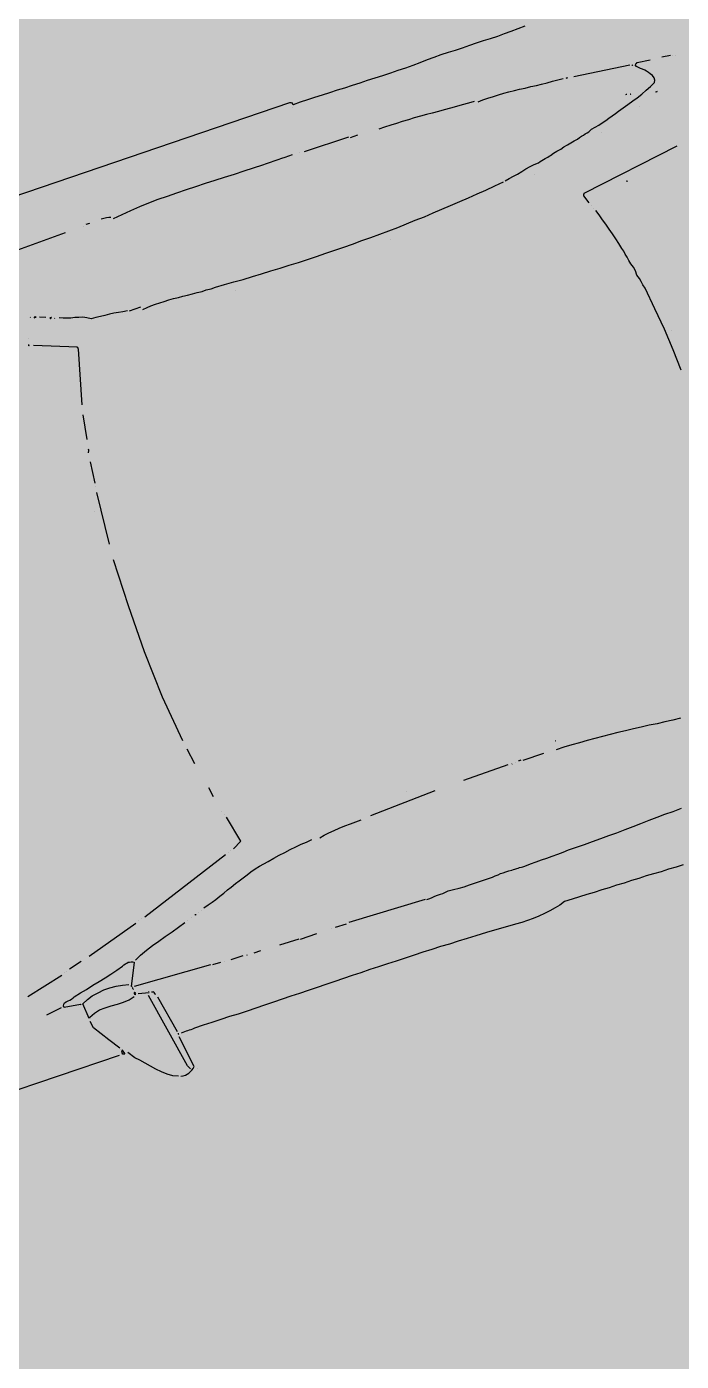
# Model space of a CAD drawing. Header units: metres. Extents: x -45 to 1930, y -347 to 488.
# Drawn here: x 285.121 to 286.529, y -16.517 to -13.645 of the extents above; entities that cross this region are included whole.
import ezdxf

# ---------------------------------------------------------------- set-up
doc = ezdxf.new("R2010")
doc.units = ezdxf.units.M
doc.layers.add('srafa pozemek', color=60, linetype='Continuous')

# ---------------------------------------------------------------- blocks, each defined once
blk = doc.blocks.new('BMW8-PUD')
for p, q in [((1.9951, 0.9355), (2.8598, 0.9465)), ((2.8598, 0.9465), (2.8614, 0.9457)), ((2.8607, 0.9343), (2.8607, 0.9343)), ((2.8614, 0.9457), (2.8631, 0.9441)), ((2.8631, 0.9441), (2.8639, 0.9417)), ((2.8639, 0.9417), (2.8656, 0.9401)), ((2.8656, 0.9401), (2.8818, 0.9402)), ((2.8818, 0.9402), (2.8981, 0.9404)), ((2.8981, 0.9404), (2.9144, 0.9405)), ((2.9144, 0.9405), (2.9315, 0.9398)), ((2.9315, 0.9398), (2.9478, 0.94)), ((2.9478, 0.94), (2.9649, 0.9401)), ((2.9649, 0.9401), (2.982, 0.9395)), ((2.982, 0.9395), (2.9991, 0.9396)), ((2.9991, 0.9396), (3.0162, 0.9398)), ((3.0162, 0.9398), (3.0333, 0.94)), ((3.0333, 0.94), (3.0504, 0.9393)), ((3.0504, 0.9393), (3.0675, 0.9394)), ((3.0675, 0.9394), (3.0855, 0.9396)), ((3.0855, 0.9396), (3.1025, 0.9397)), ((3.1025, 0.9397), (3.1197, 0.9399)), ((3.1197, 0.9399), (3.1367, 0.94)), ((3.1367, 0.94), (3.153, 0.941)), ((3.153, 0.941), (3.1693, 0.942)), ((3.1693, 0.942), (3.1848, 0.9421)), ((3.1848, 0.9421), (3.2011, 0.9431)), ((3.2011, 0.9431), (3.2173, 0.9432)), ((3.2173, 0.9432), (3.2328, 0.9425)), ((3.2328, 0.9425), (3.2491, 0.9427)), ((3.2491, 0.9427), (3.2654, 0.9428)), ((3.2654, 0.9428), (3.2809, 0.943)), ((3.2809, 0.943), (3.2971, 0.9431)), ((3.2971, 0.9431), (3.3126, 0.9425)), ((3.3126, 0.9425), (3.3289, 0.9426)), ((3.3289, 0.9426), (3.3444, 0.9436)), ((3.3444, 0.9436), (3.3599, 0.9437)), ((3.3599, 0.9437), (3.3761, 0.9447)), ((3.3761, 0.9447), (3.3916, 0.9456)), ((2.3616, 0.8337), (2.3697, 0.8338)), ((2.4015, 0.8333), (2.3958, 0.834)), ((2.4072, 0.8333), (2.4015, 0.8333)), ((2.4121, 0.8325), (2.4072, 0.8333)), ((2.4618, 0.8322), (2.4829, 0.834)), ((2.4829, 0.834), (2.5041, 0.8358)), ((2.5041, 0.8358), (2.5252, 0.8368)), ((2.5252, 0.8368), (2.5464, 0.837)), ((2.5464, 0.837), (2.5676, 0.8372)), ((2.5676, 0.8372), (2.5896, 0.8374)), ((2.5896, 0.8374), (2.6108, 0.8376)), ((2.6108, 0.8376), (2.6327, 0.8378)), ((2.6327, 0.8378), (2.6547, 0.8372)), ((2.6547, 0.8372), (2.6759, 0.8374)), ((2.6759, 0.8374), (2.6979, 0.8367)), ((2.6979, 0.8367), (2.7199, 0.8369)), ((2.7199, 0.8369), (2.7411, 0.8371)), ((2.7411, 0.8371), (2.7622, 0.8373)), ((2.7622, 0.8373), (2.7712, 0.8374)), ((2.7712, 0.8374), (2.7801, 0.8375)), ((2.7801, 0.8375), (2.7883, 0.8376)), ((2.7883, 0.8376), (2.7972, 0.8376)), ((2.7972, 0.8376), (2.8054, 0.8377)), ((2.8054, 0.8377), (2.8135, 0.8378)), ((2.8135, 0.8378), (2.8217, 0.8379)), ((2.8217, 0.8379), (2.8298, 0.8379)), ((2.8469, 0.8381), (2.8469, 0.8381)), ((2.9561, 0.8358), (2.8559, 0.8357)), ((2.9602, 0.8342), (2.9764, 0.8344)), ((2.2045, 0.8274), (2.3136, 0.8309)), ((2.3543, 0.8312), (2.3543, 0.8312)), ((2.4162, 0.831), (2.4121, 0.8325)), ((2.4211, 0.8269), (2.4414, 0.8296)), ((2.4414, 0.8296), (2.4618, 0.8322)), ((3.0367, 0.8325), (3.0237, 0.8324)), ((3.0506, 0.8326), (3.0367, 0.8325)), ((3.0636, 0.8319), (3.0506, 0.8326)), ((3.0766, 0.832), (3.0636, 0.8319)), ((3.0905, 0.8313), (3.0766, 0.832)), ((3.1035, 0.8315), (3.0905, 0.8313)), ((3.1174, 0.8307), (3.1035, 0.8315)), ((3.1304, 0.8301), (3.1174, 0.8307)), ((3.1434, 0.8294), (3.1304, 0.8301)), ((3.1573, 0.8287), (3.1434, 0.8294)), ((3.1703, 0.828), (3.1573, 0.8287)), ((3.1842, 0.8273), (3.1703, 0.828)), ((3.1972, 0.8266), (3.1842, 0.8273)), ((3.2103, 0.8259), (3.1972, 0.8266)), ((3.2241, 0.8252), (3.2103, 0.8259)), ((3.2371, 0.8245), (3.2241, 0.8252)), ((3.2445, 0.8213), (3.2559, 0.8222)), ((3.2559, 0.8222), (3.2673, 0.8223)), ((3.2673, 0.8223), (3.2795, 0.8224)), ((3.2795, 0.8224), (3.2909, 0.8225)), ((3.2909, 0.8225), (3.3031, 0.8218)), ((3.3031, 0.8218), (3.3145, 0.8211)), ((3.3145, 0.8211), (3.3268, 0.8204)), ((3.3268, 0.8204), (3.3382, 0.8197)), ((3.3382, 0.8197), (3.3504, 0.8182)), ((3.3504, 0.8182), (3.3626, 0.8175)), ((3.3626, 0.8175), (3.3749, 0.816)), ((3.3749, 0.816), (3.3862, 0.8152)), ((3.3862, 0.8152), (3.3985, 0.8146)), ((3.3985, 0.8146), (3.4107, 0.8139)), ((3.4107, 0.8139), (3.4221, 0.8131)), ((3.4221, 0.8131), (3.4343, 0.8124)), ((3.4425, 0.8109), (3.4409, 0.8109)), ((3.4409, 0.8109), (3.4409, 0.8109)), ((3.4409, 0.8109), (3.4409, 0.8109)), ((3.4409, 0.8109), (3.4425, 0.8109)), ((3.4433, 0.8109), (3.4425, 0.8109)), ((3.4425, 0.8109), (3.4433, 0.8109)), ((3.4433, 0.8109), (3.4433, 0.8109)), ((3.4433, 0.8109), (3.4433, 0.8109)), ((3.5795, 0.795), (3.4572, 0.8086)), ((3.5835, 0.7934), (3.5835, 0.7934)), ((3.5835, 0.7934), (3.5852, 0.7934)), ((3.5852, 0.7934), (3.586, 0.7934)), ((3.586, 0.7934), (3.586, 0.7934)), ((3.5909, 0.7919), (3.5917, 0.7927)), ((3.5925, 0.7878), (3.5909, 0.7919)), ((3.5917, 0.7927), (3.5925, 0.7935)), ((3.5925, 0.7935), (3.5941, 0.7943)), ((3.5958, 0.7846), (3.5925, 0.7878)), ((3.5941, 0.7943), (3.5965, 0.7952)), ((3.5991, 0.7813), (3.5958, 0.7846)), ((3.5965, 0.7952), (3.6243, 0.7922)), ((3.6024, 0.7781), (3.5991, 0.7813)), ((3.6065, 0.7749), (3.6024, 0.7781)), ((3.6691, 0.7877), (3.6503, 0.7899)), ((3.6732, 0.7853), (3.6732, 0.7853)), ((3.6797, 0.7845), (3.6797, 0.7845)), ((3.6098, 0.7717), (3.6065, 0.7749)), ((3.6131, 0.7676), (3.6098, 0.7717)), ((3.6156, 0.7636), (3.6131, 0.7676)), ((3.6189, 0.7587), (3.6156, 0.7636)), ((3.6182, 0.7432), (3.6206, 0.7473)), ((3.6205, 0.753), (3.6189, 0.7587)), ((3.6206, 0.7473), (3.6205, 0.753)), ((3.5492, 0.7158), (3.5614, 0.7199)), ((3.5515, 0.7378), (3.5515, 0.7378)), ((3.5515, 0.7378), (3.5531, 0.7378)), ((3.5531, 0.7378), (3.5539, 0.7378)), ((3.5539, 0.7378), (3.5539, 0.7378)), ((3.5612, 0.7354), (3.5604, 0.7354)), ((3.5604, 0.7354), (3.5604, 0.7354)), ((3.5604, 0.7354), (3.5604, 0.7354)), ((3.5604, 0.7354), (3.5612, 0.7354)), ((3.5621, 0.7354), (3.5612, 0.7354)), ((3.5612, 0.7354), (3.5621, 0.7354)), ((3.5614, 0.7199), (3.5728, 0.7233)), ((3.5621, 0.7354), (3.5621, 0.7354)), ((3.5621, 0.7354), (3.5621, 0.7354)), ((3.5728, 0.7233), (3.5849, 0.7275)), ((3.5849, 0.7275), (3.5963, 0.7325)), ((3.5963, 0.7325), (3.6077, 0.7374)), ((3.6077, 0.7374), (3.6182, 0.7432)), ((3.6151, 0.722), (3.6151, 0.7229)), ((3.6151, 0.7229), (3.6151, 0.7229)), ((3.6151, 0.7229), (3.6167, 0.7229)), ((3.6168, 0.722), (3.6151, 0.722)), ((3.6167, 0.7229), (3.6176, 0.7229)), ((3.6176, 0.7229), (3.6168, 0.722)), ((3.6176, 0.7229), (3.6176, 0.7237)), ((3.6176, 0.7237), (3.6176, 0.7237)), ((3.6176, 0.7237), (3.6176, 0.7237)), ((3.6176, 0.7237), (3.6176, 0.7229)), ((3.6176, 0.7229), (3.6176, 0.7229)), ((3.6176, 0.7229), (3.6176, 0.7229)), ((3.455, 0.688), (3.4582, 0.6897)), ((3.4582, 0.6897), (3.4672, 0.6914)), ((3.4672, 0.6914), (3.4761, 0.6931)), ((3.4761, 0.6931), (3.4842, 0.6956)), ((3.4842, 0.6956), (3.4932, 0.6981)), ((3.4932, 0.6981), (3.5013, 0.7006)), ((3.5013, 0.7006), (3.5094, 0.7032)), ((3.5094, 0.7032), (3.5175, 0.7057)), ((3.5175, 0.7057), (3.5257, 0.7082)), ((3.5257, 0.7082), (3.537, 0.7124)), ((3.537, 0.7124), (3.5492, 0.7158)), ((3.5721, 0.7046), (3.5721, 0.7046)), ((2.1854, 0.6807), (2.1846, 0.6807)), ((2.1846, 0.6807), (2.1846, 0.6807)), ((2.1846, 0.6807), (2.1846, 0.6807)), ((2.1846, 0.6807), (2.1854, 0.6807)), ((2.1854, 0.6807), (2.1854, 0.6807)), ((2.1854, 0.6807), (2.1854, 0.6807)), ((2.1854, 0.6807), (2.1854, 0.6807)), ((2.1854, 0.6807), (2.1854, 0.6807)), ((2.1936, 0.6783), (2.1928, 0.6775)), ((2.1928, 0.6775), (2.1928, 0.6767)), ((2.1928, 0.6767), (2.1936, 0.6759)), ((2.1952, 0.6791), (2.1936, 0.6783)), ((2.1936, 0.6775), (2.1944, 0.6775)), ((2.1936, 0.6759), (2.1936, 0.6775)), ((2.1936, 0.6759), (2.1936, 0.6759)), ((2.1944, 0.6775), (2.1952, 0.6775)), ((2.196, 0.6783), (2.1952, 0.6791)), ((2.1952, 0.6775), (2.1961, 0.6775)), ((2.1969, 0.6775), (2.196, 0.6783)), ((2.1961, 0.6775), (2.1969, 0.6775)), ((2.2165, 0.6704), (2.2042, 0.6751)), ((2.2254, 0.6664), (2.2246, 0.6664)), ((2.2246, 0.6664), (2.2246, 0.6664)), ((2.2246, 0.6664), (2.2247, 0.6655)), ((2.2247, 0.6655), (2.2255, 0.6647)), ((2.2263, 0.6664), (2.2254, 0.6664)), ((2.2255, 0.6647), (2.2263, 0.6648)), ((2.2271, 0.6664), (2.2263, 0.6664)), ((2.2263, 0.6648), (2.2271, 0.6656)), ((2.2263, 0.6648), (2.2263, 0.6648)), ((2.2271, 0.6656), (2.2279, 0.6664)), ((2.2279, 0.6664), (2.2271, 0.6664)), ((2.2279, 0.6664), (2.2279, 0.6664)), ((2.2345, 0.6624), (2.2337, 0.6624)), ((2.2337, 0.6624), (2.2337, 0.6624)), ((2.2337, 0.6624), (2.2337, 0.6624)), ((2.2337, 0.6624), (2.2345, 0.6624)), ((2.2345, 0.6624), (2.2345, 0.6624)), ((2.2345, 0.6624), (2.2345, 0.6624)), ((2.2345, 0.6624), (2.2345, 0.6624)), ((2.2345, 0.6624), (2.2345, 0.6624)), ((2.2516, 0.6568), (2.2434, 0.6608)), ((3.3396, 0.6601), (3.3437, 0.661)), ((3.3437, 0.661), (3.3469, 0.661)), ((3.3469, 0.661), (3.3502, 0.6618)), ((3.3502, 0.6618), (3.3534, 0.6627)), ((3.3534, 0.6627), (3.3567, 0.6635)), ((3.3567, 0.6635), (3.3648, 0.666)), ((3.3648, 0.666), (3.3729, 0.6677)), ((3.3729, 0.6677), (3.3819, 0.6694)), ((3.3819, 0.6694), (3.39, 0.672)), ((3.39, 0.672), (3.3989, 0.6737)), ((3.3989, 0.6737), (3.4071, 0.6754)), ((3.4071, 0.6754), (3.4152, 0.6771)), ((3.4152, 0.6771), (3.4233, 0.6788)), ((3.4233, 0.6788), (3.4282, 0.6804)), ((3.4282, 0.6804), (3.433, 0.6821)), ((3.433, 0.6821), (3.4379, 0.683)), ((3.4379, 0.683), (3.442, 0.6846)), ((3.442, 0.6846), (3.4469, 0.6855)), ((3.4469, 0.6855), (3.4509, 0.6863)), ((3.4509, 0.6863), (3.455, 0.688)), ((3.4763, 0.6752), (3.4763, 0.6752)), ((2.1671, 0.6382), (2.1671, 0.6382)), ((2.259, 0.6545), (2.2516, 0.6568)), ((2.2671, 0.6521), (2.259, 0.6545)), ((2.2761, 0.6505), (2.2671, 0.6521)), ((2.2843, 0.6482), (2.2761, 0.6505)), ((2.2924, 0.6458), (2.2843, 0.6482)), ((2.2998, 0.6418), (2.2924, 0.6458)), ((2.308, 0.637), (2.2998, 0.6418)), ((2.3186, 0.6363), (2.308, 0.637)), ((2.3292, 0.6356), (2.3186, 0.6363)), ((2.3389, 0.6348), (2.3292, 0.6356)), ((2.3487, 0.6341), (2.3389, 0.6348)), ((2.3585, 0.6333), (2.3487, 0.6341)), ((2.3683, 0.6318), (2.3585, 0.6333)), ((3.1607, 0.6316), (3.181, 0.6342)), ((3.181, 0.6342), (3.2014, 0.6361)), ((3.2014, 0.6361), (3.2225, 0.6387)), ((3.2225, 0.6387), (3.2429, 0.6413)), ((3.2469, 0.6422), (3.2567, 0.6439)), ((3.2567, 0.6439), (3.2673, 0.6456)), ((3.2673, 0.6456), (3.277, 0.6473)), ((3.277, 0.6473), (3.2876, 0.6499)), ((3.2876, 0.6499), (3.2973, 0.6524)), ((3.2973, 0.6524), (3.3079, 0.6541)), ((3.3079, 0.6541), (3.3176, 0.6558)), ((3.3105, 0.6354), (3.3105, 0.6354)), ((3.3176, 0.6558), (3.3274, 0.6567)), ((3.3274, 0.6567), (3.3315, 0.6584)), ((3.3315, 0.6584), (3.3355, 0.6593)), ((3.3355, 0.6593), (3.3396, 0.6601)), ((2.1623, 0.6251), (2.1615, 0.6251)), ((2.1615, 0.6251), (2.1623, 0.6251)), ((2.1631, 0.6251), (2.1623, 0.6251)), ((2.1623, 0.6251), (2.1623, 0.6251)), ((2.1623, 0.6251), (2.1631, 0.6243)), ((2.1639, 0.6243), (2.1631, 0.6251)), ((2.1631, 0.6243), (2.1639, 0.6235)), ((2.1639, 0.6235), (2.1639, 0.6243)), ((2.2612, 0.5885), (2.1729, 0.6211)), ((2.3781, 0.6303), (2.3683, 0.6318)), ((2.3879, 0.6287), (2.3781, 0.6303)), ((2.3919, 0.628), (2.418, 0.6282)), ((2.4205, 0.6217), (2.4303, 0.6226)), ((2.4303, 0.6226), (2.4392, 0.6235)), ((2.4392, 0.6235), (2.4498, 0.6236)), ((2.4498, 0.6236), (2.4596, 0.6237)), ((2.4596, 0.6237), (2.4693, 0.6238)), ((2.4693, 0.6238), (2.4799, 0.6239)), ((2.4799, 0.6239), (2.4905, 0.6232)), ((2.4905, 0.6232), (2.5011, 0.6224)), ((2.5011, 0.6224), (2.5109, 0.6217)), ((2.5109, 0.6217), (2.5215, 0.621)), ((2.5215, 0.621), (2.5321, 0.6203)), ((2.5321, 0.6203), (2.5427, 0.6196)), ((2.5427, 0.6196), (2.5533, 0.6188)), ((2.5533, 0.6188), (2.563, 0.6189)), ((2.563, 0.6189), (2.5736, 0.6182)), ((2.5736, 0.6182), (2.5834, 0.6183)), ((2.5834, 0.6183), (2.6038, 0.6176)), ((2.6038, 0.6176), (2.6249, 0.617)), ((2.6249, 0.617), (2.6453, 0.6156)), ((2.6453, 0.6156), (2.6665, 0.6158)), ((2.6665, 0.6158), (2.6869, 0.6151)), ((2.6869, 0.6151), (2.708, 0.6145)), ((2.708, 0.6145), (2.7284, 0.6139)), ((2.7284, 0.6139), (2.7488, 0.6141)), ((2.7488, 0.6141), (2.7699, 0.6135)), ((2.7699, 0.6135), (2.7903, 0.6136)), ((2.7903, 0.6136), (2.8107, 0.6138)), ((2.8107, 0.6138), (2.8318, 0.614)), ((2.8318, 0.614), (2.8522, 0.6142)), ((2.8522, 0.6142), (2.8726, 0.6144)), ((2.8726, 0.6144), (2.8929, 0.6146)), ((2.8929, 0.6146), (2.9141, 0.6156)), ((2.9141, 0.6156), (2.9344, 0.6157)), ((2.9344, 0.6157), (2.9548, 0.6167)), ((2.9548, 0.6167), (2.976, 0.6178)), ((2.976, 0.6178), (2.9963, 0.6187)), ((2.9963, 0.6187), (3.0167, 0.6198)), ((3.0167, 0.6198), (3.037, 0.6215)), ((3.037, 0.6215), (3.0581, 0.6226)), ((3.0581, 0.6226), (3.0785, 0.6244)), ((3.0785, 0.6244), (3.0989, 0.6262)), ((3.0989, 0.6262), (3.1192, 0.628)), ((3.1192, 0.628), (3.1404, 0.6298)), ((3.1404, 0.6298), (3.1607, 0.6316)), ((2.2321, 0.4669), (2.262, 0.5836)), ((2.2612, 0.5869), (2.2612, 0.5885)), ((2.262, 0.5861), (2.2612, 0.5869)), ((2.262, 0.5844), (2.262, 0.5861)), ((2.262, 0.5836), (2.262, 0.5844)), ((2.6219, 0.5983), (2.6219, 0.5983)), ((2.9745, 0.599), (2.9745, 0.599)), ((3.4007, 0.5638), (3.6219, 0.5983)), ((3.3983, 0.5605), (3.3991, 0.5613)), ((3.3983, 0.5588), (3.3983, 0.5605)), ((3.4042, 0.541), (3.3983, 0.5588)), ((3.3991, 0.5613), (3.3999, 0.5629)), ((3.3999, 0.5629), (3.4007, 0.5638)), ((3.4952, 0.5597), (3.4952, 0.5597)), ((3.4952, 0.5597), (3.4961, 0.5597)), ((3.4961, 0.5597), (3.4952, 0.5597)), ((3.4952, 0.5597), (3.4952, 0.5597)), ((3.4961, 0.5597), (3.4969, 0.5589)), ((3.4969, 0.5589), (3.4961, 0.5597)), ((3.4969, 0.5589), (3.4969, 0.5589)), ((3.4969, 0.5589), (3.4969, 0.5589)), ((3.4067, 0.5345), (3.4067, 0.5345)), ((3.4084, 0.5272), (3.4084, 0.5272)), ((3.4167, 0.5093), (3.4125, 0.5207)), ((3.4201, 0.4971), (3.4167, 0.5093)), ((3.4242, 0.4858), (3.4201, 0.4971)), ((3.4276, 0.4736), (3.4242, 0.4858)), ((3.431, 0.4614), (3.4276, 0.4736)), ((3.4343, 0.4492), (3.431, 0.4614)), ((2.219, 0.3927), (2.2274, 0.4457)), ((3.4377, 0.4378), (3.4343, 0.4492)), ((3.4403, 0.4257), (3.4377, 0.4378)), ((3.4428, 0.4183), (3.4403, 0.4257)), ((3.4437, 0.4118), (3.4428, 0.4183)), ((3.4453, 0.4045), (3.4437, 0.4118)), ((3.447, 0.3964), (3.4453, 0.4045)), ((3.4487, 0.3883), (3.447, 0.3964)), ((3.4513, 0.3793), (3.4487, 0.3883)), ((3.453, 0.3704), (3.4513, 0.3793)), ((2.2135, 0.3666), (2.2151, 0.3682)), ((2.2135, 0.3649), (2.2135, 0.3666)), ((2.2151, 0.3682), (2.2159, 0.3698)), ((2.2159, 0.3698), (2.2159, 0.3723)), ((3.4531, 0.3606), (3.453, 0.3704)), ((3.4564, 0.3525), (3.4531, 0.3606)), ((3.4581, 0.3452), (3.4564, 0.3525)), ((3.459, 0.337), (3.4581, 0.3452)), ((2.206, 0.2981), (2.2113, 0.3446)), ((3.4615, 0.3289), (3.459, 0.337)), ((3.4676, 0.2801), (3.4615, 0.3289)), ((2.2036, 0.2907), (2.2036, 0.2907)), ((2.195, 0.1636), (2.2037, 0.2777)), ((3.4738, 0.2321), (3.4676, 0.2801)), ((2.1861, 0.2417), (2.1861, 0.2417)), ((3.4775, 0.1841), (3.4738, 0.2321)), ((3.4868, 0.2249), (3.4868, 0.2249)), ((3.4803, 0.1369), (3.4775, 0.1841)), ((2.1921, 0.0251), (2.1928, 0.1294)), ((2.1939, -0.0799), (2.1921, 0.0251)), ((2.2005, -0.1841), (2.1939, -0.0799)), ((2.2129, -0.2874), (2.2005, -0.1841)), ((2.2223, -0.3427), (2.2163, -0.3077)), ((2.2385, -0.4223), (2.2343, -0.4012)), ((2.2445, -0.4581), (2.2445, -0.4581)), ((2.2495, -0.4662), (2.2495, -0.4662)), ((2.2647, -0.5312), (2.2512, -0.4727)), ((2.2363, -0.5437), (2.2363, -0.5437)), ((2.2445, -0.542), (2.2647, -0.5312)), ((2.637, -0.5417), (2.637, -0.5417)), ((2.9758, -0.5371), (2.9749, -0.5371)), ((2.9749, -0.5371), (2.9749, -0.5371)), ((2.9749, -0.5371), (2.9749, -0.5371)), ((2.9749, -0.5371), (2.9758, -0.5371)), ((2.9758, -0.5371), (2.9758, -0.5371)), ((2.9758, -0.5371), (2.9758, -0.5371)), ((2.9758, -0.5371), (2.9758, -0.5371)), ((2.9758, -0.5371), (2.9758, -0.5371)), ((2.0172, -0.6222), (2.2242, -0.5487)), ((2.2307, -0.5462), (2.2307, -0.5462)), ((2.4386, -0.5753), (2.45, -0.5736)), ((2.45, -0.5736), (2.4622, -0.5718)), ((2.4622, -0.5718), (2.4744, -0.5709)), ((2.4744, -0.5709), (2.4874, -0.57)), ((2.4874, -0.57), (2.5004, -0.5698)), ((2.5004, -0.5698), (2.5126, -0.5689)), ((2.5126, -0.5689), (2.5249, -0.5688)), ((2.5476, -0.5662), (2.6958, -0.5583)), ((2.7609, -0.5561), (2.8627, -0.5535)), ((2.8709, -0.5551), (2.87, -0.5551)), ((2.87, -0.5551), (2.87, -0.5551)), ((2.87, -0.5551), (2.87, -0.5551)), ((2.87, -0.5551), (2.8709, -0.5551)), ((2.8709, -0.5551), (2.8709, -0.5551)), ((2.8709, -0.5551), (2.8709, -0.5551)), ((2.8709, -0.5551), (2.8709, -0.5551)), ((2.8709, -0.5551), (2.8709, -0.5551)), ((2.8774, -0.555), (2.8774, -0.555)), ((2.8871, -0.5533), (2.8855, -0.5533)), ((2.8888, -0.5533), (2.8871, -0.5533)), ((2.8896, -0.5533), (2.8888, -0.5533)), ((2.8912, -0.5533), (2.8896, -0.5533)), ((2.8961, -0.5549), (2.9425, -0.5545)), ((2.9873, -0.5557), (2.9702, -0.5558)), ((3.0052, -0.5563), (2.9873, -0.5557)), ((3.0224, -0.557), (3.0052, -0.5563)), ((3.0395, -0.5577), (3.0224, -0.557)), ((3.0566, -0.5583), (3.0395, -0.5577)), ((3.0737, -0.5598), (3.0566, -0.5583)), ((3.0908, -0.5605), (3.0737, -0.5598)), ((3.1079, -0.5619), (3.0908, -0.5605)), ((3.125, -0.5634), (3.1079, -0.5619)), ((3.1421, -0.5649), (3.125, -0.5634)), ((3.1593, -0.5664), (3.1421, -0.5649)), ((3.1772, -0.5678), (3.1593, -0.5664)), ((3.1943, -0.5701), (3.1772, -0.5678)), ((3.2114, -0.5716), (3.1943, -0.5701)), ((3.2285, -0.5731), (3.2114, -0.5716)), ((3.2456, -0.5746), (3.2285, -0.5731)), ((2.2548, -0.6046), (2.2645, -0.6013)), ((2.2645, -0.6013), (2.2751, -0.5979)), ((2.2751, -0.5979), (2.2857, -0.5954)), ((2.2857, -0.5954), (2.2962, -0.5929)), ((2.2962, -0.5929), (2.3068, -0.5911)), ((2.3068, -0.5911), (2.3206, -0.5886)), ((2.3206, -0.5886), (2.3336, -0.586)), ((2.3336, -0.586), (2.3467, -0.5842)), ((2.3467, -0.5842), (2.3597, -0.5817)), ((2.3597, -0.5817), (2.3727, -0.5799)), ((2.3727, -0.5799), (2.3857, -0.5782)), ((2.3857, -0.5782), (2.3979, -0.5773)), ((2.3979, -0.5773), (2.4109, -0.5755)), ((2.428, -0.5778), (2.4386, -0.5753)), ((1.8775, -0.665), (1.9945, -0.6289)), ((2.0018, -0.6256), (2.0018, -0.6256)), ((2.0091, -0.6239), (2.0091, -0.6239)), ((2.1745, -0.6339), (2.185, -0.6297)), ((2.185, -0.6297), (2.1947, -0.6263)), ((2.1947, -0.6263), (2.2045, -0.6222)), ((2.2045, -0.6222), (2.2142, -0.6188)), ((2.2142, -0.6188), (2.2248, -0.6147)), ((2.2248, -0.6147), (2.2345, -0.6113)), ((2.2345, -0.6113), (2.2443, -0.608)), ((2.2443, -0.608), (2.2548, -0.6046)), ((2.103, -0.6573), (2.103, -0.6573)), ((2.1128, -0.6548), (2.1128, -0.6548)), ((2.1209, -0.6523), (2.1225, -0.6514)), ((2.1209, -0.6523), (2.1209, -0.6523)), ((2.1225, -0.6514), (2.1233, -0.6514)), ((2.1233, -0.6514), (2.1241, -0.6514)), ((2.1306, -0.6489), (2.1306, -0.6489)), ((2.1379, -0.6464), (2.1379, -0.6464)), ((2.1444, -0.6431), (2.155, -0.6397)), ((2.155, -0.6397), (2.1647, -0.6372)), ((2.1647, -0.6372), (2.1745, -0.6339)), ((1.7248, -0.7063), (1.8085, -0.6852)), ((1.8158, -0.6827), (1.8158, -0.6827)), ((1.8207, -0.6802), (1.8207, -0.6802)), ((1.8288, -0.6777), (1.8572, -0.6701)), ((1.9983, -0.6908), (2.0137, -0.6858)), ((2.0137, -0.6858), (2.0299, -0.6808)), ((2.0299, -0.6808), (2.0462, -0.6757)), ((2.0462, -0.6757), (2.0633, -0.6707)), ((2.0633, -0.6707), (2.0795, -0.6657)), ((2.0795, -0.6657), (2.0957, -0.6606)), ((1.8951, -0.7203), (1.9097, -0.7161)), ((1.9097, -0.7161), (1.9244, -0.7119)), ((1.9244, -0.7119), (1.939, -0.7077)), ((1.939, -0.7077), (1.9422, -0.706)), ((1.9422, -0.706), (1.9463, -0.7051)), ((1.965, -0.7074), (1.9427, -0.7549)), ((1.9463, -0.7051), (1.9495, -0.7043)), ((1.9495, -0.7043), (1.9528, -0.7035)), ((1.9528, -0.7035), (1.9561, -0.7042)), ((1.9561, -0.7042), (1.9593, -0.705)), ((1.9593, -0.705), (1.9626, -0.7058)), ((1.9626, -0.7058), (1.965, -0.7074)), ((1.9691, -0.7041), (1.9829, -0.6975)), ((1.9829, -0.6975), (1.9983, -0.6908)), ((1.7911, -0.7497), (1.7936, -0.7464)), ((1.7936, -0.7464), (1.796, -0.7439)), ((1.796, -0.7439), (1.8, -0.7431)), ((1.8, -0.7431), (1.8041, -0.7423)), ((1.8041, -0.7423), (1.8082, -0.7422)), ((1.8082, -0.7422), (1.8122, -0.7414)), ((1.8122, -0.7414), (1.8163, -0.7397)), ((1.8163, -0.7397), (1.8195, -0.7381)), ((1.8195, -0.7381), (1.835, -0.7346)), ((1.835, -0.7346), (1.8496, -0.7312)), ((1.8496, -0.7312), (1.8651, -0.727)), ((1.8571, -0.7483), (1.8709, -0.7457)), ((1.8651, -0.727), (1.8805, -0.7237)), ((1.8709, -0.7457), (1.8847, -0.744)), ((1.8805, -0.7237), (1.8951, -0.7203)), ((1.8847, -0.744), (1.8986, -0.7438)), ((1.8986, -0.7438), (1.9124, -0.7445)), ((1.9124, -0.7445), (1.9263, -0.7468)), ((1.7513, -0.7566), (1.7863, -0.7514)), ((1.7911, -0.7505), (1.7911, -0.7497)), ((1.792, -0.7521), (1.7911, -0.7505)), ((1.792, -0.7529), (1.792, -0.7521)), ((1.792, -0.7537), (1.792, -0.7529)), ((1.827, -0.7583), (1.792, -0.7537)), ((1.8279, -0.7583), (1.827, -0.7583)), ((1.827, -0.7583), (1.827, -0.7583)), ((1.8287, -0.7591), (1.8279, -0.7583)), ((1.8287, -0.7591), (1.8287, -0.7591)), ((1.8327, -0.7583), (1.8449, -0.7525)), ((1.8355, -0.7925), (1.8327, -0.7583)), ((1.8449, -0.7525), (1.8571, -0.7483)), ((1.9263, -0.7468), (1.9393, -0.7492)), ((1.9427, -0.7549), (1.9427, -0.7549)), ((1.9427, -0.7549), (1.9435, -0.7549)), ((1.9435, -0.7549), (1.9443, -0.7548)), ((1.9443, -0.7548), (1.9451, -0.7548)), ((1.9452, -0.7695), (1.9444, -0.7711)), ((1.9444, -0.7711), (1.9444, -0.7719)), ((1.9444, -0.7719), (1.9444, -0.7728)), ((1.9444, -0.7728), (1.9453, -0.7744)), ((1.9451, -0.7597), (1.9451, -0.7581)), ((1.9452, -0.7605), (1.9451, -0.7597)), ((1.9452, -0.7621), (1.9452, -0.7605)), ((1.9452, -0.763), (1.9452, -0.7621)), ((1.946, -0.7695), (1.9452, -0.7695)), ((1.9452, -0.7695), (1.9452, -0.7695)), ((1.9453, -0.7744), (1.9461, -0.7752)), ((1.9469, -0.7711), (1.946, -0.7695)), ((1.946, -0.7695), (1.946, -0.7695)), ((1.9461, -0.7743), (1.9469, -0.7735)), ((1.9461, -0.7752), (1.9461, -0.7743)), ((1.9461, -0.7743), (1.9461, -0.7743)), ((1.9461, -0.7743), (1.9461, -0.7743)), ((1.9461, -0.7752), (1.9461, -0.7752)), ((1.9477, -0.7719), (1.9469, -0.7711)), ((1.9469, -0.7735), (1.9477, -0.7719)), ((2.1194, -0.7638), (1.9492, -0.7572)), ((1.9755, -0.7806), (1.9518, -0.7751)), ((2.1243, -0.7646), (2.1422, -0.7653)), ((2.1512, -0.7668), (2.1512, -0.7668)), ((2.1651, -0.7667), (2.1927, -0.7665)), ((2.2009, -0.7688), (2.2001, -0.7688)), ((2.2001, -0.7688), (2.2001, -0.7688)), ((2.2001, -0.7688), (2.2001, -0.7688)), ((2.2001, -0.7688), (2.2009, -0.7688)), ((2.2009, -0.7688), (2.2009, -0.7688)), ((2.2009, -0.7688), (2.2009, -0.7688)), ((2.2009, -0.7688), (2.2009, -0.7688)), ((2.2009, -0.7688), (2.2009, -0.7688)), ((2.2172, -0.7687), (2.2319, -0.7685)), ((2.3174, -0.771), (2.2742, -0.7698)), ((2.3207, -0.7718), (2.3581, -0.7715)), ((2.3915, -0.7712), (2.3915, -0.7712)), ((2.4005, -0.7711), (2.4249, -0.7709)), ((2.6025, -0.7741), (2.4306, -0.77)), ((2.6057, -0.775), (2.6122, -0.7749)), ((2.6122, -0.7749), (2.6179, -0.7748)), ((2.6179, -0.7748), (2.6245, -0.7739)), ((2.6245, -0.7739), (2.6302, -0.7739)), ((2.6302, -0.7739), (2.6367, -0.7738)), ((2.6367, -0.7738), (2.6424, -0.7738)), ((2.6424, -0.7738), (2.6489, -0.7729)), ((2.6489, -0.7729), (2.6546, -0.772)), ((2.6546, -0.772), (2.6668, -0.7728)), ((2.6668, -0.7728), (2.679, -0.7735)), ((2.679, -0.7735), (2.6904, -0.7742)), ((2.6904, -0.7742), (2.7026, -0.7741)), ((2.7026, -0.7741), (2.714, -0.774)), ((2.714, -0.774), (2.7254, -0.7739)), ((2.7254, -0.7739), (2.7368, -0.7738)), ((2.7368, -0.7738), (2.7482, -0.7737)), ((2.7482, -0.7737), (2.7547, -0.7736)), ((2.7547, -0.7736), (2.7613, -0.7727)), ((2.7613, -0.7727), (2.7678, -0.7727)), ((2.7678, -0.7727), (2.7735, -0.7718)), ((2.7735, -0.7718), (2.7792, -0.7718)), ((2.7792, -0.7718), (2.7857, -0.7717)), ((2.7857, -0.7717), (2.7922, -0.7716)), ((2.7922, -0.7716), (2.7987, -0.7724)), ((2.7987, -0.7724), (2.8028, -0.7723)), ((2.8028, -0.7723), (2.806, -0.7723)), ((2.806, -0.7723), (2.8101, -0.7723)), ((2.8101, -0.7723), (2.8134, -0.7722)), ((2.8134, -0.7722), (2.8166, -0.7722)), ((2.8166, -0.7722), (2.8207, -0.7722)), ((2.8207, -0.7722), (2.824, -0.773)), ((2.824, -0.773), (2.828, -0.7729)), ((2.828, -0.7729), (2.8411, -0.772)), ((2.8411, -0.772), (2.8541, -0.7711)), ((2.8541, -0.7711), (2.8663, -0.771)), ((2.8663, -0.771), (2.8785, -0.7709)), ((2.8785, -0.7709), (2.8907, -0.7708)), ((2.8907, -0.7708), (2.9037, -0.7706)), ((2.9037, -0.7706), (2.916, -0.7697)), ((2.916, -0.7697), (2.9282, -0.7688)), ((2.9282, -0.7688), (2.9469, -0.7686)), ((2.9469, -0.7686), (2.9648, -0.7685)), ((2.9648, -0.7685), (2.9835, -0.7675)), ((2.9835, -0.7675), (3.0023, -0.7673)), ((3.0023, -0.7673), (3.0202, -0.7663)), ((3.0202, -0.7663), (3.0389, -0.7661)), ((3.0389, -0.7661), (3.0576, -0.7652)), ((3.0576, -0.7652), (3.0763, -0.7642)), ((3.0763, -0.7642), (3.0942, -0.7632)), ((3.0942, -0.7632), (3.113, -0.7622)), ((3.113, -0.7622), (3.1317, -0.7612)), ((3.1317, -0.7612), (3.1496, -0.7603)), ((3.1496, -0.7603), (3.1683, -0.7601)), ((3.1683, -0.7601), (3.1871, -0.7591)), ((1.8381, -0.8144), (1.8355, -0.799)), ((1.8371, -0.7924), (1.8379, -0.7908)), ((1.8371, -0.7924), (1.8371, -0.7924)), ((1.8379, -0.79), (1.8501, -0.785)), ((1.8379, -0.7908), (1.8379, -0.79)), ((1.8379, -0.79), (1.8379, -0.79)), ((1.8501, -0.785), (1.8623, -0.7816)), ((1.8623, -0.7816), (1.8753, -0.7815)), ((1.8753, -0.7815), (1.8892, -0.7814)), ((1.8892, -0.7814), (1.903, -0.7821)), ((1.903, -0.7821), (1.9168, -0.782)), ((1.9168, -0.782), (1.9299, -0.781)), ((1.9299, -0.781), (1.942, -0.7777)), ((2.0047, -0.9554), (1.9722, -0.7855)), ((1.9754, -0.7782), (1.9754, -0.7774)), ((1.9754, -0.7774), (1.9754, -0.7774)), ((1.9754, -0.7774), (1.9754, -0.7774)), ((1.9754, -0.7782), (1.9754, -0.7782)), ((1.9828, -0.7814), (1.9803, -0.7806)), ((1.9852, -0.7813), (1.9828, -0.7814)), ((1.9861, -0.783), (1.9852, -0.7813)), ((1.9869, -0.7854), (1.9861, -0.783)), ((1.9869, -0.7862), (1.9869, -0.7854)), ((1.9869, -0.787), (1.9869, -0.7862)), ((1.9869, -0.7887), (1.9869, -0.787)), ((1.9869, -0.7887), (1.9869, -0.7887)), ((2.0073, -0.8789), (1.9902, -0.7951)), ((1.8612, -0.8492), (1.8381, -0.8144)), ((1.8786, -0.8735), (1.8612, -0.8492)), ((1.338, -0.893), (1.873, -0.8882)), ((1.8771, -0.8866), (1.8771, -0.8866)), ((1.8794, -0.8776), (1.8794, -0.8776)), ((1.8803, -0.8808), (1.8795, -0.8816)), ((1.8795, -0.8816), (1.8795, -0.8833)), ((1.8795, -0.8833), (1.8795, -0.8849)), ((1.8795, -0.8849), (1.8803, -0.8873)), ((1.8811, -0.88), (1.8803, -0.8808)), ((1.8803, -0.8873), (1.8819, -0.8881)), ((1.8827, -0.88), (1.8811, -0.88)), ((1.8819, -0.8881), (1.8844, -0.8889)), ((1.8852, -0.8881), (1.8827, -0.88)), ((1.8844, -0.8889), (1.8852, -0.8881)), ((1.8844, -0.8889), (1.8844, -0.8889)), ((1.8852, -0.8881), (1.8852, -0.8881)), ((1.8852, -0.8881), (1.8852, -0.8881)), ((1.9025, -0.9034), (1.8917, -0.888)), ((2.0073, -0.8821), (2.0073, -0.8829)), ((2.0073, -0.8829), (2.0074, -0.8838)), ((2.0074, -0.8838), (2.0074, -0.8846)), ((2.0074, -0.8846), (2.0082, -0.8854)), ((2.0178, -0.961), (2.0074, -0.8903)), ((2.0179, -0.8837), (2.0139, -0.8845)), ((2.0212, -0.8836), (2.0179, -0.8837)), ((2.0253, -0.8836), (2.0212, -0.8836)), ((2.0285, -0.8836), (2.0253, -0.8836)), ((2.0318, -0.8835), (2.0285, -0.8836)), ((2.0358, -0.8835), (2.0318, -0.8835)), ((2.0399, -0.8835), (2.0358, -0.8835)), ((2.0448, -0.8826), (2.0399, -0.8835)), ((2.0643, -0.8824), (2.0448, -0.8826)), ((2.0839, -0.8831), (2.0643, -0.8824)), ((2.1042, -0.8829), (2.0839, -0.8831)), ((2.1237, -0.8827), (2.1042, -0.8829)), ((2.1433, -0.8833), (2.1237, -0.8827)), ((2.1637, -0.8832), (2.1433, -0.8833)), ((2.1832, -0.883), (2.1637, -0.8832)), ((2.2028, -0.8828), (2.1832, -0.883)), ((2.2231, -0.8826), (2.2028, -0.8828)), ((2.2427, -0.8824), (2.2231, -0.8826)), ((2.263, -0.8823), (2.2427, -0.8824)), ((2.2826, -0.8821), (2.263, -0.8823)), ((2.3021, -0.8819), (2.2826, -0.8821)), ((2.3225, -0.8817), (2.3021, -0.8819)), ((2.342, -0.8815), (2.3225, -0.8817)), ((2.3623, -0.8814), (2.342, -0.8815)), ((2.3819, -0.8812), (2.3623, -0.8814)), ((2.4022, -0.881), (2.3819, -0.8812)), ((2.4218, -0.8808), (2.4022, -0.881)), ((2.4422, -0.8806), (2.4218, -0.8808)), ((2.4617, -0.8805), (2.4422, -0.8806)), ((2.4821, -0.8803), (2.4617, -0.8805)), ((2.5016, -0.8809), (2.4821, -0.8803)), ((2.522, -0.8808), (2.5016, -0.8809)), ((2.5423, -0.8806), (2.522, -0.8808)), ((2.5619, -0.8804), (2.5423, -0.8806)), ((2.5822, -0.881), (2.5619, -0.8804)), ((2.6018, -0.8808), (2.5822, -0.881)), ((2.6221, -0.8815), (2.6018, -0.8808)), ((2.6417, -0.8813), (2.6221, -0.8815)), ((2.6621, -0.8819), (2.6417, -0.8813)), ((2.6816, -0.8826), (2.6621, -0.8819)), ((2.6938, -0.8825), (2.6816, -0.8826)), ((2.7052, -0.8824), (2.6938, -0.8825)), ((2.7183, -0.8831), (2.7052, -0.8824)), ((2.7313, -0.8838), (2.7183, -0.8831)), ((2.7443, -0.8844), (2.7313, -0.8838)), ((2.7574, -0.8843), (2.7443, -0.8844)), ((2.7704, -0.885), (2.7574, -0.8843)), ((2.7843, -0.8857), (2.7704, -0.885)), ((2.7973, -0.8856), (2.7843, -0.8857)), ((2.8103, -0.8855), (2.7973, -0.8856)), ((2.8233, -0.8846), (2.8103, -0.8855)), ((2.8364, -0.8828), (2.8233, -0.8846)), ((2.8494, -0.8811), (2.8364, -0.8828)), ((2.8624, -0.8785), (2.8494, -0.8811)), ((2.8738, -0.876), (2.8624, -0.8785)), ((2.8859, -0.8718), (2.8738, -0.876)), ((2.903, -0.8716), (2.8859, -0.8718)), ((2.9193, -0.8723), (2.903, -0.8716)), ((2.9364, -0.8721), (2.9193, -0.8723)), ((2.9527, -0.8728), (2.9364, -0.8721)), ((2.9698, -0.8727), (2.9527, -0.8728)), ((2.9861, -0.8733), (2.9698, -0.8727)), ((3.0032, -0.8732), (2.9861, -0.8733)), ((3.0203, -0.8738), (3.0032, -0.8732)), ((3.0366, -0.8737), (3.0203, -0.8738)), ((3.0529, -0.8744), (3.0366, -0.8737)), ((3.07, -0.8742), (3.0529, -0.8744)), ((3.0863, -0.8749), (3.07, -0.8742)), ((3.1034, -0.8755), (3.0863, -0.8749)), ((3.1197, -0.8754), (3.1034, -0.8755)), ((3.1368, -0.876), (3.1197, -0.8754)), ((3.1531, -0.8759), (3.1368, -0.876)), ((1.9115, -0.9115), (1.9025, -0.9034)), ((1.9205, -0.9212), (1.9115, -0.9115)), ((1.9288, -0.9309), (1.9205, -0.9212)), ((1.9378, -0.9406), (1.9288, -0.9309)), ((1.9477, -0.9503), (1.9378, -0.9406)), ((1.9575, -0.9583), (1.9477, -0.9503)), ((1.9682, -0.9656), (1.9575, -0.9583)), ((1.9796, -0.9703), (1.9682, -0.9656)), ((1.9845, -0.9719), (1.9894, -0.9727)), ((1.9894, -0.9727), (1.9943, -0.9726)), ((1.9943, -0.9726), (1.9984, -0.9718)), ((1.9984, -0.9718), (2.0024, -0.9709)), ((2.0024, -0.9709), (2.0065, -0.9693)), ((2.0089, -0.9636), (2.0047, -0.9554)), ((2.0065, -0.9693), (2.0105, -0.9668)), ((2.0105, -0.9668), (2.0146, -0.9643)), ((2.0146, -0.9643), (2.0178, -0.961)), ((2.0227, -0.9667), (2.0227, -0.9667))]:
    blk.add_line(p, q)

msp = doc.modelspace()

# ---------------------------------------------------------------- hatches: boundary and pattern name
at = {"layer": 'srafa pozemek', "linetype": 'Continuous', "lineweight": 0}
h = msp.add_hatch(color=256, dxfattribs=at)
h.paths.add_polyline_path([(276.396756, -6.461814), (304.224323, -12.356896), (304.738556, -12.431053), (319.972339, -47.086498), (316.157232, -48.53174), (306.539377, -52.495263), (291.298899, -58.147889), (286.487939, -43.14322), (283.67829, -30.994972), (281.535834, -22.100834), (277.940623, -10.266371)])
h.paths.add_polyline_path([(288.633542, -16.395366), (300.954108, -17.24279), (308.305379, -34.058251), (298.409693, -38.384381), (289.005074, -16.872046), (288.836865, -16.86045)], flags=16)

# ---------------------------------------------------------------- block references
at = {"linetype": 'Continuous', "lineweight": 0, "rotation": 18.13706455039149}
msp.add_blockref('BMW8-PUD', (283.264077, -15.597594), dxfattribs=at)

doc.saveas('drawing.dxf')
